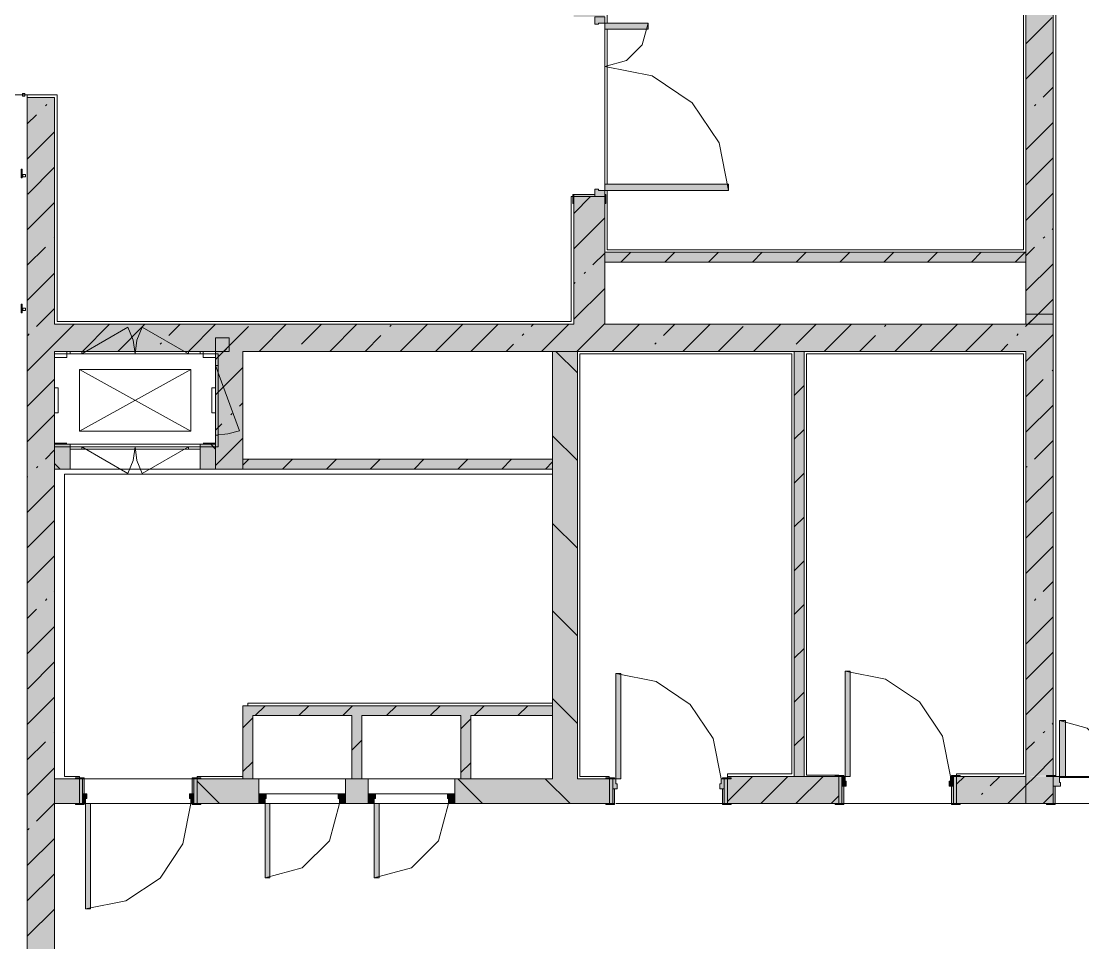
# Model space of a CAD drawing. Header units: millimetres. Extents: x -3817 to 677485, y -22715 to 103890.
# Drawn here: x 24618.1 to 24685.5, y -19507.2 to -19448.6 of the extents above; entities that cross this region are included whole.
import ezdxf

# ---------------------------------------------------------------- set-up
doc = ezdxf.new("R2010")
doc.units = ezdxf.units.MM
doc.layers.add('PDF _Геометрия', color=7, linetype='Continuous', true_color=0x1d1d1d)
doc.layers.add('PDF _Сплошная заливка', color=7, linetype='Continuous', true_color=0xffffff)

msp = doc.modelspace()

# ---------------------------------------------------------------- hatches: boundary and pattern name
at = {"layer": 'PDF _Сплошная заливка', "transparency": 33554559}
h = msp.add_hatch(color=256, dxfattribs=at)
h.paths.add_polyline_path([(24653.2, -19467.893), (24655.168, -19467.893), (24655.168, -19459.784), (24653.2, -19459.784), (24653.2, -19461.102)], flags=0)
h.paths.add_polyline_path([(24653.2, -19448.367), (24655.168, -19448.367), (24655.168, -19390.495), (24653.2, -19390.495), (24653.2, -19447.934)], flags=0)
at = {"layer": 'PDF _Сплошная заливка', "true_color": 0xe2e2e2, "transparency": 33554559}
h = msp.add_hatch(color=254, dxfattribs=at)
h.paths.add_polyline_path([(24655.168, -19459.784), (24655.168, -19459.39), (24654.538, -19459.311), (24654.538, -19459.784)], flags=0)
h.paths.add_polyline_path([(24654.538, -19448.839), (24654.775, -19448.76), (24655.168, -19448.76), (24655.168, -19448.367), (24654.538, -19448.367)], flags=0)
at = {"layer": 'PDF _Сплошная заливка', "transparency": 33554559}
for points in [[(24619.177, -19521.986), (24620.209, -19521.986), (24620.209, -19453.485), (24618.477, -19453.485), (24618.477, -19521.986)], [(24681.939, -19463.957), (24681.939, -19463.327), (24655.168, -19463.327), (24655.168, -19463.957), (24663.22, -19463.957)], [(24681.939, -19496.633), (24683.671, -19496.57), (24683.671, -19467.264), (24681.939, -19467.264), (24681.939, -19496.321)], [(24667.215, -19469.626), (24681.939, -19469.626), (24681.939, -19467.893), (24631.311, -19467.893), (24631.311, -19468.76), (24632.177, -19468.76), (24632.177, -19469.626), (24663.22, -19469.626)], [(24630.445, -19477.106), (24632.177, -19477.106), (24632.177, -19468.76), (24630.445, -19468.76), (24630.445, -19476.476)], [(24651.861, -19477.106), (24651.861, -19476.476), (24632.177, -19476.476), (24632.177, -19477.106), (24633.858, -19477.106)], [(24651.861, -19492.775), (24651.861, -19492.145), (24632.177, -19492.145), (24632.177, -19492.775), (24646.665, -19492.775)]]:
    msp.add_hatch(color=256, dxfattribs=at).paths.add_polyline_path(points)
at = {"layer": 'PDF _Сплошная заливка', "true_color": 0xe2e2e2, "transparency": 33554559}
for points in [[(24670.758, -19496.633), (24670.758, -19489.94), (24670.443, -19489.94), (24670.443, -19496.633), (24670.561, -19496.633)], [(24633.897, -19503.089), (24633.858, -19498.365), (24633.582, -19498.365), (24633.582, -19503.089), (24633.858, -19503.089)]]:
    msp.add_hatch(color=254, dxfattribs=at).paths.add_polyline_path(points)
at = {"layer": 'PDF _Сплошная заливка', "transparency": 33554559}
h = msp.add_hatch(color=256, dxfattribs=at)
h.paths.add_polyline_path([(24669.813, -19498.365), (24670.05, -19498.365), (24670.05, -19496.633), (24662.963, -19496.633), (24662.963, -19496.727), (24662.963, -19496.79), (24662.963, -19498.365), (24663.22, -19498.365)], flags=0)
h.paths.add_polyline_path([(24677.901, -19498.365), (24681.939, -19498.365), (24681.939, -19496.633), (24677.53, -19496.633), (24677.53, -19498.365), (24677.766, -19498.365)], flags=0)
h = msp.add_hatch(color=256, dxfattribs=at)
h.paths.add_polyline_path([(24695.521, -19498.365), (24697.608, -19498.365), (24697.608, -19496.633), (24695.088, -19496.633), (24695.088, -19498.365)], flags=0)
h.paths.add_polyline_path([(24683.671, -19498.365), (24683.671, -19496.633), (24681.939, -19496.633), (24681.939, -19498.365), (24683.238, -19498.365)], flags=0)
at = {"layer": 'PDF _Сплошная заливка', "true_color": 0xe2e2e2, "transparency": 33554559}
h = msp.add_hatch(color=254, dxfattribs=at)
h.paths.add_polyline_path([(24695.088, -19497.263), (24695.088, -19496.633), (24694.695, -19496.633), (24694.616, -19497.263)], flags=0)
h.paths.add_polyline_path([(24683.671, -19497.263), (24684.144, -19497.263), (24684.065, -19497.026), (24684.065, -19496.633), (24683.671, -19496.633)], flags=0)
at = {"layer": 'PDF _Сплошная заливка', "transparency": 33554559}
h = msp.add_hatch(color=256, dxfattribs=at)
h.paths.add_polyline_path([(24620.209, -19498.365), (24621.784, -19498.365), (24621.784, -19496.79), (24620.209, -19496.79)], flags=0)
h.paths.add_polyline_path([(24655.483, -19498.365), (24655.483, -19496.79), (24645.641, -19496.79), (24645.641, -19498.365), (24655.247, -19498.365)], flags=0)
h.paths.add_polyline_path([(24629.5, -19498.365), (24633.188, -19498.365), (24633.188, -19496.79), (24629.264, -19496.79), (24629.264, -19498.365)], flags=0)
h.paths.add_polyline_path([(24638.7, -19498.365), (24640.13, -19498.365), (24640.13, -19496.79), (24638.7, -19496.79), (24638.7, -19497.735)], flags=0)
at = {"layer": 'PDF _Сплошная заливка', "true_color": 0xe2e2e2, "transparency": 33554559}
h = msp.add_hatch(color=254, dxfattribs=at)
h.paths.add_polyline_path([(24662.491, -19497.42), (24662.767, -19497.42), (24662.767, -19496.79), (24662.57, -19496.79), (24662.57, -19497.105)], flags=0)
h.paths.add_polyline_path([(24655.68, -19497.42), (24655.956, -19497.42), (24655.877, -19496.79), (24655.68, -19496.79)], flags=0)

# ---------------------------------------------------------------- linework, layer by layer
at = {"layer": 'PDF _Геометрия', "color": 7, "lineweight": 9}
for points in [[(24655.168, -19463.327), (24655.168, -19463.957), (24681.939, -19463.957), (24681.939, -19467.893), (24683.671, -19467.893), (24683.671, -19437.343), (24685.876, -19437.343), (24685.876, -19435.375), (24685.876, -19390.495), (24685.876, -19388.684), (24685.876, -19388.526), (24583.832, -19388.526)], [(24681.939, -19463.957), (24681.939, -19463.327), (24681.939, -19435.375), (24681.939, -19430.848)], [(24681.939, -19450.072), (24683.604, -19448.408)], [(24655.168, -19449.154), (24655.168, -19458.996)], [(24681.939, -19452.317), (24683.671, -19450.585)], [(24683.042, -19453.459), (24683.671, -19452.83)], [(24618.477, -19458.288), (24618.477, -19453.327)], [(24653.2, -19460.217), (24653.2, -19467.893), (24631.311, -19467.893), (24620.209, -19467.893), (24620.209, -19453.485), (24618.477, -19453.485), (24618.477, -19521.986), (24620.209, -19521.986), (24620.209, -19498.365), (24621.547, -19498.365)], [(24619.622, -19454.02), (24619.715, -19453.927)], [(24682.481, -19454.02), (24682.575, -19453.927)], [(24618.477, -19455.165), (24619.06, -19454.581)], [(24681.939, -19456.807), (24683.671, -19455.075)], [(24618.477, -19457.41), (24620.209, -19455.678)], [(24681.939, -19459.052), (24683.671, -19457.32)], [(24618.499, -19459.633), (24620.209, -19457.923)], [(24681.939, -19461.297), (24683.671, -19459.565)], [(24618.477, -19461.9), (24620.209, -19460.168)], [(24653.2, -19460.852), (24654.268, -19459.784)], [(24655.168, -19459.784), (24653.2, -19459.784)], [(24681.939, -19463.327), (24655.168, -19463.327), (24655.168, -19460.217)], [(24653.2, -19463.097), (24655.168, -19461.128)], [(24683.042, -19462.439), (24683.136, -19462.346)], [(24683.604, -19461.878), (24683.671, -19461.81)], [(24618.477, -19464.145), (24619.622, -19463)], [(24620.183, -19462.439), (24620.209, -19462.413)], [(24681.939, -19463.542), (24682.481, -19463)], [(24654.419, -19464.123), (24655.168, -19463.373)], [(24656.202, -19463.957), (24656.832, -19463.327)], [(24658.986, -19463.957), (24659.616, -19463.327)], [(24661.77, -19463.957), (24662.4, -19463.327)], [(24664.554, -19463.957), (24665.184, -19463.327)], [(24667.338, -19463.957), (24667.968, -19463.327)], [(24670.121, -19463.957), (24670.751, -19463.327)], [(24672.905, -19463.957), (24673.535, -19463.327)], [(24675.689, -19463.957), (24676.319, -19463.327)], [(24678.473, -19463.957), (24679.103, -19463.327)], [(24681.257, -19463.957), (24681.886, -19463.327)], [(24683.671, -19496.57), (24683.671, -19467.264), (24681.939, -19467.264), (24681.939, -19467.893), (24655.168, -19467.893), (24655.168, -19463.957)], [(24681.939, -19465.787), (24683.671, -19464.055)], [(24618.477, -19466.39), (24620.209, -19464.658)], [(24653.858, -19464.684), (24653.951, -19464.591)], [(24653.2, -19465.342), (24653.296, -19465.245)], [(24653.2, -19467.587), (24655.168, -19465.618)], [(24682.078, -19467.893), (24683.671, -19466.3)], [(24618.477, -19470.144), (24618.477, -19466.954)], [(24619.06, -19468.051), (24620.209, -19466.903)], [(24681.92, -19468.051), (24681.939, -19468.032), (24682.708, -19467.264)], [(24618.477, -19470.88), (24620.209, -19469.148), (24621.463, -19467.893)], [(24621.941, -19469.783), (24624.873, -19468.09), (24625.212, -19468.907), (24625.327, -19469.783), (24625.442, -19468.907), (24625.78, -19468.09), (24628.713, -19469.783)], [(24621.976, -19469.626), (24623.708, -19467.893)], [(24624.221, -19469.626), (24625.953, -19467.893)], [(24627.479, -19468.613), (24628.198, -19467.893)], [(24628.711, -19469.626), (24630.443, -19467.893)], [(24630.445, -19470.137), (24631.822, -19468.76), (24632.53, -19468.051)], [(24633.201, -19469.626), (24634.933, -19467.893)], [(24635.898, -19469.174), (24637.178, -19467.893)], [(24637.691, -19469.626), (24639.423, -19467.893)], [(24641.51, -19468.051), (24641.604, -19467.958)], [(24642.181, -19469.626), (24643.913, -19467.893)], [(24644.426, -19469.626), (24646.158, -19467.893)], [(24646.671, -19469.626), (24648.403, -19467.893)], [(24650.49, -19468.051), (24650.648, -19467.893)], [(24651.161, -19469.626), (24652.893, -19467.893)], [(24653.406, -19469.626), (24655.138, -19467.893), (24655.168, -19467.863)], [(24655.651, -19469.626), (24657.383, -19467.893)], [(24658.909, -19468.613), (24659.628, -19467.893)], [(24660.141, -19469.626), (24661.873, -19467.893)], [(24662.386, -19469.626), (24663.96, -19468.051)], [(24664.631, -19469.626), (24666.363, -19467.893)], [(24667.328, -19469.174), (24668.608, -19467.893)], [(24669.121, -19469.626), (24670.853, -19467.893)], [(24672.94, -19468.051), (24673.033, -19467.958)], [(24673.611, -19469.626), (24675.343, -19467.893)], [(24675.856, -19469.626), (24677.588, -19467.893)], [(24678.101, -19469.626), (24679.833, -19467.893)], [(24618.499, -19468.613), (24618.593, -19468.519)], [(24621.547, -19496.79), (24620.209, -19496.79), (24620.209, -19477.106), (24621.193, -19477.106), (24621.193, -19475.531), (24620.209, -19475.531), (24620.209, -19469.626), (24620.209, -19470.019), (24620.996, -19470.019), (24620.209, -19470.019), (24620.209, -19469.626), (24631.311, -19469.626), (24631.311, -19468.76), (24630.445, -19468.76), (24630.445, -19476.476), (24630.445, -19477.106), (24632.177, -19477.106), (24651.861, -19477.106), (24651.861, -19492.145), (24632.177, -19492.145), (24632.177, -19492.775), (24632.177, -19496.79), (24632.807, -19496.79), (24633.188, -19496.79), (24633.188, -19498.365), (24629.5, -19498.365)], [(24626.918, -19469.174), (24627.011, -19469.081)], [(24639.936, -19469.626), (24640.949, -19468.613)], [(24649.929, -19468.613), (24650.022, -19468.519)], [(24658.348, -19469.174), (24658.441, -19469.081)], [(24671.366, -19469.626), (24672.379, -19468.613)], [(24681.359, -19468.613), (24681.452, -19468.519)], [(24681.939, -19470.277), (24683.671, -19468.545)], [(24621.941, -19469.626), (24628.713, -19469.626), (24621.941, -19469.626)], [(24630.956, -19469.626), (24631.311, -19469.271)], [(24632.177, -19477.106), (24632.177, -19476.476), (24632.177, -19469.626), (24667.215, -19469.626), (24667.215, -19496.633), (24662.963, -19496.633), (24662.963, -19496.727)], [(24655.247, -19496.79), (24653.436, -19496.79), (24653.436, -19469.626), (24651.861, -19469.626), (24651.861, -19476.476), (24632.177, -19476.476)], [(24648.916, -19469.626), (24649.368, -19469.174)], [(24653.436, -19470.996), (24652.066, -19469.626)], [(24667.215, -19469.647), (24667.236, -19469.626)], [(24677.766, -19498.365), (24681.939, -19498.365), (24681.939, -19496.633), (24681.939, -19469.626), (24667.845, -19469.626), (24667.215, -19469.626)], [(24669.813, -19496.633), (24667.845, -19496.633), (24667.845, -19469.626)], [(24680.346, -19469.626), (24680.798, -19469.174)], [(24630.445, -19470.019), (24629.657, -19470.019), (24630.445, -19470.019)], [(24621.784, -19470.767), (24628.87, -19474.704)], [(24628.87, -19470.767), (24621.784, -19474.704)], [(24630.445, -19470.531), (24631.953, -19474.675), (24631.21, -19474.874), (24630.445, -19474.941)], [(24630.445, -19472.382), (24632.177, -19470.65)], [(24630.602, -19474.941), (24630.602, -19470.531), (24630.602, -19474.941)], [(24683.604, -19470.858), (24683.671, -19470.79)], [(24618.477, -19473.125), (24620.183, -19471.419)], [(24667.215, -19472.43), (24667.845, -19471.801)], [(24681.939, -19472.522), (24683.042, -19471.419)], [(24620.445, -19473.523), (24620.445, -19471.949), (24620.445, -19473.523)], [(24630.209, -19471.949), (24630.209, -19473.523), (24630.209, -19471.949)], [(24630.445, -19471.949), (24630.209, -19471.949), (24630.445, -19471.949)], [(24618.477, -19472.506), (24618.477, -19475.696), (24618.477, -19477.271), (24618.477, -19481.913)], [(24631.969, -19473.103), (24632.177, -19472.895)], [(24681.939, -19474.767), (24683.671, -19473.035)], [(24618.477, -19475.37), (24620.209, -19473.638)], [(24620.209, -19473.523), (24620.445, -19473.523), (24620.209, -19473.523)], [(24631.408, -19473.664), (24631.501, -19473.571)], [(24630.445, -19474.627), (24630.847, -19474.225)], [(24630.445, -19476.872), (24632.177, -19475.14)], [(24653.436, -19476.563), (24651.861, -19474.988)], [(24667.215, -19475.214), (24667.845, -19474.584)], [(24620.996, -19475.452), (24620.209, -19475.452), (24620.996, -19475.452)], [(24620.209, -19475.531), (24620.209, -19477.106)], [(24621.941, -19475.689), (24624.873, -19477.381), (24625.212, -19476.565), (24625.327, -19475.689), (24625.442, -19476.565), (24625.78, -19477.381), (24628.713, -19475.689)], [(24621.941, -19475.846), (24628.713, -19475.846), (24621.941, -19475.846)], [(24630.445, -19475.452), (24629.657, -19475.452), (24630.445, -19475.452)], [(24630.445, -19475.842), (24630.134, -19475.531)], [(24682.481, -19476.47), (24683.671, -19475.28)], [(24619.622, -19476.47), (24620.209, -19475.883)], [(24632.177, -19476.847), (24632.548, -19476.476)], [(24634.702, -19477.106), (24635.332, -19476.476)], [(24637.486, -19477.106), (24638.116, -19476.476)], [(24640.27, -19477.106), (24640.899, -19476.476)], [(24643.053, -19477.106), (24643.683, -19476.476)], [(24645.837, -19477.106), (24646.467, -19476.476)], [(24648.621, -19477.106), (24649.251, -19476.476)], [(24651.861, -19477.106), (24651.861, -19476.476)], [(24619.06, -19477.031), (24619.154, -19476.938)], [(24620.573, -19477.106), (24620.209, -19476.741)], [(24651.405, -19477.106), (24651.861, -19476.649)], [(24681.939, -19477.012), (24682.013, -19476.938)], [(24618.477, -19477.615), (24618.499, -19477.593)], [(24667.215, -19477.998), (24667.845, -19477.368)], [(24681.939, -19479.257), (24683.671, -19477.525)], [(24618.477, -19479.86), (24620.209, -19478.128)], [(24681.939, -19481.502), (24683.604, -19479.838)], [(24618.477, -19482.105), (24620.209, -19480.373)], [(24653.436, -19482.131), (24651.861, -19480.556)], [(24667.215, -19480.782), (24667.845, -19480.152)], [(24681.939, -19483.747), (24683.671, -19482.015)], [(24618.477, -19484.35), (24620.209, -19482.618)], [(24667.215, -19483.566), (24667.845, -19482.936)], [(24618.477, -19488.212), (24618.477, -19484.275)], [(24683.042, -19484.889), (24683.671, -19484.26)], [(24620.183, -19484.889), (24620.209, -19484.863)], [(24619.622, -19485.45), (24619.715, -19485.357)], [(24667.215, -19486.349), (24667.845, -19485.719)], [(24682.481, -19485.45), (24682.575, -19485.357)], [(24618.477, -19486.595), (24619.06, -19486.011)], [(24653.436, -19487.698), (24651.861, -19486.124)], [(24681.939, -19488.237), (24683.671, -19486.505)], [(24618.477, -19488.84), (24620.209, -19487.108)], [(24667.215, -19489.133), (24667.845, -19488.503)], [(24681.939, -19490.482), (24683.671, -19488.75)], [(24618.499, -19491.062), (24620.209, -19489.353)], [(24618.477, -19494.511), (24618.477, -19490.574)], [(24667.215, -19491.917), (24667.845, -19491.287)], [(24681.939, -19492.727), (24683.671, -19490.995)], [(24618.477, -19493.33), (24620.209, -19491.598)], [(24653.436, -19493.266), (24651.861, -19491.691)], [(24632.952, -19492.775), (24633.582, -19492.145)], [(24635.736, -19492.775), (24636.366, -19492.145)], [(24638.52, -19492.775), (24639.15, -19492.145)], [(24641.304, -19492.775), (24641.933, -19492.145)], [(24644.087, -19492.775), (24644.717, -19492.145)], [(24646.871, -19492.775), (24647.501, -19492.145)], [(24649.655, -19492.775), (24650.285, -19492.145)], [(24651.861, -19492.775), (24651.861, -19492.145)], [(24632.177, -19493.55), (24632.807, -19492.92)], [(24632.807, -19496.79), (24632.807, -19492.775), (24639.106, -19492.775), (24639.106, -19496.79), (24639.736, -19496.79), (24640.13, -19496.79), (24640.13, -19498.365), (24638.7, -19498.365), (24638.7, -19496.79), (24639.106, -19496.79)], [(24639.736, -19496.79), (24639.736, -19492.775), (24646.035, -19492.775), (24646.035, -19496.79)], [(24655.247, -19498.365), (24645.641, -19498.365), (24645.641, -19496.79), (24646.035, -19496.79), (24646.665, -19496.79), (24646.665, -19492.775), (24651.861, -19492.775), (24651.861, -19496.79), (24646.665, -19496.79)], [(24646.035, -19493.611), (24646.665, -19492.981)], [(24683.604, -19493.307), (24683.671, -19493.24)], [(24620.183, -19493.869), (24620.209, -19493.843)], [(24667.215, -19494.701), (24667.845, -19494.071)], [(24683.042, -19493.869), (24683.136, -19493.775)], [(24618.477, -19495.575), (24619.622, -19494.43)], [(24639.106, -19494.972), (24639.736, -19494.342)], [(24681.939, -19494.972), (24682.481, -19494.43)], [(24618.477, -19497.82), (24620.209, -19496.088)], [(24632.177, -19496.333), (24632.807, -19495.704)], [(24646.035, -19496.395), (24646.665, -19495.765)], [(24680.791, -19498.365), (24681.939, -19497.217), (24682.524, -19496.633), (24683.671, -19495.485)], [(24662.963, -19498.233), (24664.564, -19496.633)], [(24665.083, -19498.359), (24666.809, -19496.633)], [(24667.215, -19496.633), (24667.845, -19496.633)], [(24667.321, -19498.365), (24669.054, -19496.633)], [(24670.05, -19498.365), (24670.05, -19496.633)], [(24677.53, -19497.136), (24678.034, -19496.633)], [(24677.53, -19496.633), (24677.53, -19498.365)], [(24677.766, -19496.633), (24681.939, -19496.633), (24681.939, -19498.365), (24683.238, -19498.365)], [(24679.675, -19497.236), (24680.279, -19496.633)], [(24683.671, -19498.365), (24683.671, -19496.633)], [(24684.065, -19496.633), (24694.695, -19496.633)], [(24618.477, -19500.81), (24618.477, -19496.873)], [(24620.209, -19496.79), (24620.209, -19498.365)], [(24621.784, -19498.365), (24621.784, -19496.79)], [(24622.099, -19496.79), (24628.949, -19496.79)], [(24629.264, -19496.79), (24629.264, -19498.365)], [(24630.697, -19498.365), (24629.264, -19496.931)], [(24632.177, -19496.79), (24629.5, -19496.79)], [(24633.188, -19497.735), (24633.188, -19496.79), (24638.7, -19496.79), (24638.7, -19497.735)], [(24640.13, -19497.735), (24640.13, -19496.79), (24645.641, -19496.79), (24645.641, -19497.735)], [(24647.4, -19498.365), (24645.825, -19496.79)], [(24652.968, -19498.365), (24651.393, -19496.79)], [(24655.483, -19498.365), (24655.483, -19496.79)], [(24662.963, -19496.79), (24662.963, -19498.365)], [(24669.566, -19498.365), (24670.05, -19497.882)], [(24679.114, -19497.797), (24679.207, -19497.704)], [(24683.036, -19498.365), (24683.671, -19497.73)], [(24619.06, -19499.481), (24620.209, -19498.333)], [(24628.949, -19498.365), (24622.492, -19498.365)], [(24638.306, -19498.365), (24633.897, -19498.365)], [(24645.641, -19498.365), (24640.838, -19498.365)], [(24663.22, -19498.365), (24669.813, -19498.365)], [(24678.546, -19498.365), (24678.553, -19498.359)], [(24694.97, -19498.365), (24683.789, -19498.365)], [(24618.499, -19500.042), (24618.593, -19499.949)], [(24618.477, -19502.31), (24620.209, -19500.578)], [(24618.477, -19504.555), (24620.183, -19502.849)], [(24618.477, -19507.109), (24618.477, -19503.172)], [(24618.477, -19506.8), (24620.209, -19505.068)]]:
    msp.add_lwpolyline(points, dxfattribs=at)
at = {"layer": 'PDF _Геометрия', "color": 253, "lineweight": 9, "true_color": 0xaaaaaa}
for points in [[(24662.878, -19434.981), (24681.782, -19434.981), (24655.334, -19434.981), (24655.334, -19448.76)], [(24655.334, -19459.39), (24655.334, -19463.169), (24681.782, -19463.169), (24681.782, -19434.981)], [(24685.876, -19437.501), (24683.829, -19437.501), (24683.829, -19496.633)], [(24663.042, -19459.39), (24662.443, -19456.377), (24660.736, -19453.822), (24658.182, -19452.115), (24655.168, -19451.516), (24656.546, -19451.147), (24657.555, -19450.138), (24657.924, -19448.76)], [(24655.334, -19449.154), (24655.334, -19458.996)], [(24629.461, -19475.531), (24621.193, -19475.531)], [(24629.461, -19477.106), (24621.193, -19477.106)], [(24677.136, -19496.633), (24676.627, -19494.071), (24675.176, -19491.9), (24673.005, -19490.449), (24670.443, -19489.94)], [(24694.695, -19489.546), (24691.983, -19490.086), (24689.684, -19491.622), (24688.148, -19493.921), (24687.608, -19496.633), (24687.133, -19494.861), (24685.837, -19493.564), (24684.065, -19493.089)], [(24662.57, -19496.79), (24662.06, -19494.229), (24660.609, -19492.058), (24658.438, -19490.607), (24655.877, -19490.097)], [(24662.963, -19496.727), (24662.963, -19496.475), (24662.963, -19496.633)], [(24684.065, -19496.711), (24694.695, -19496.711)], [(24694.695, -19496.633), (24684.459, -19496.633)], [(24633.503, -19497.735), (24638.385, -19497.735), (24633.503, -19497.735)], [(24640.444, -19497.735), (24645.326, -19497.735), (24640.444, -19497.735)], [(24621.547, -19498.365), (24620.209, -19498.365), (24620.209, -19520.411)], [(24628.949, -19498.365), (24622.492, -19498.365), (24628.87, -19498.365), (24628.361, -19500.926), (24626.91, -19503.097), (24624.739, -19504.548), (24622.177, -19505.058)], [(24633.188, -19498.365), (24629.5, -19498.365)], [(24633.582, -19498.365), (24638.306, -19498.365), (24633.897, -19498.365), (24638.306, -19498.365), (24637.673, -19500.727), (24635.944, -19502.456), (24633.582, -19503.089)], [(24640.13, -19498.365), (24638.7, -19498.365)], [(24645.247, -19498.365), (24644.615, -19500.727), (24642.885, -19502.456), (24640.523, -19503.089)], [(24640.523, -19498.365), (24645.326, -19498.365), (24640.838, -19498.365), (24655.247, -19498.365)], [(24669.813, -19498.365), (24663.22, -19498.365)], [(24683.238, -19498.365), (24677.766, -19498.365)]]:
    msp.add_lwpolyline(points, dxfattribs=at)
for points in [[(24655.168, -19448.76), (24655.168, -19448.367), (24654.538, -19448.367), (24654.538, -19448.839), (24654.775, -19448.839), (24654.775, -19448.76)], [(24657.924, -19448.76), (24655.168, -19448.76), (24655.168, -19449.154), (24657.924, -19449.154)], [(24655.168, -19449.154), (24655.168, -19458.996)], [(24653.137, -19459.784), (24653.042, -19459.784), (24653.042, -19467.736), (24620.366, -19467.736), (24620.366, -19453.327), (24617.059, -19453.327), (24620.366, -19453.327), (24620.366, -19467.736), (24653.042, -19467.736), (24653.042, -19459.784)], [(24618.477, -19520.411), (24618.477, -19453.327)], [(24618.146, -19458.602), (24618.146, -19458.051), (24618.083, -19458.051), (24618.083, -19458.602)], [(24653.137, -19459.665), (24653.137, -19460.217), (24653.2, -19460.217), (24653.2, -19459.665)], [(24653.2, -19459.665), (24653.2, -19459.784), (24654.538, -19459.784), (24654.538, -19459.665)], [(24655.168, -19459.39), (24654.775, -19459.39), (24654.775, -19459.311), (24654.538, -19459.311), (24654.538, -19459.784), (24655.168, -19459.784)], [(24663.042, -19459.39), (24663.042, -19458.996), (24655.168, -19458.996), (24655.168, -19459.39)], [(24655.168, -19459.665), (24655.168, -19460.217), (24655.231, -19460.217), (24655.231, -19459.665)], [(24618.146, -19466.634), (24618.083, -19466.634), (24618.083, -19467.185), (24618.146, -19467.185)], [(24655.444, -19496.727), (24655.444, -19496.633), (24653.594, -19496.633), (24653.594, -19469.783), (24667.058, -19469.783), (24667.058, -19496.475), (24662.963, -19496.475), (24667.058, -19496.475), (24667.058, -19469.783), (24653.594, -19469.783), (24653.594, -19496.633), (24655.444, -19496.633)], [(24670.05, -19496.554), (24668.003, -19496.554), (24668.003, -19469.783), (24681.782, -19469.783), (24681.782, -19496.475), (24677.53, -19496.475), (24681.782, -19496.475), (24681.782, -19469.783), (24668.003, -19469.783), (24668.003, -19496.554)], [(24621.784, -19496.727), (24621.784, -19496.633), (24620.839, -19496.633), (24620.839, -19477.429), (24651.861, -19477.429), (24620.839, -19477.429), (24620.839, -19496.633), (24621.784, -19496.633)], [(24670.443, -19489.94), (24670.443, -19496.633), (24670.758, -19496.633), (24670.758, -19489.94)], [(24655.877, -19490.097), (24655.877, -19496.79), (24656.192, -19496.79), (24656.192, -19490.097)], [(24651.861, -19491.987), (24632.492, -19491.987), (24632.492, -19492.145), (24632.492, -19491.987)], [(24684.065, -19493.089), (24684.065, -19496.633), (24684.459, -19496.633), (24684.459, -19493.089)], [(24622.099, -19496.727), (24621.547, -19496.727), (24621.547, -19496.79), (24622.099, -19496.79)], [(24628.949, -19496.727), (24628.949, -19496.79), (24629.5, -19496.79), (24629.5, -19496.727)], [(24632.177, -19496.633), (24629.264, -19496.633), (24629.264, -19496.727), (24629.264, -19496.633)], [(24655.798, -19496.79), (24655.798, -19496.727), (24655.247, -19496.727), (24655.247, -19496.79)], [(24662.648, -19496.79), (24663.2, -19496.79), (24663.2, -19496.727), (24662.648, -19496.727)], [(24670.365, -19496.633), (24670.365, -19496.57), (24669.813, -19496.57), (24669.813, -19496.633)], [(24670.247, -19498.365), (24670.247, -19496.633), (24670.05, -19496.633), (24670.05, -19498.365)], [(24670.443, -19496.633), (24670.247, -19496.633), (24670.247, -19497.263), (24670.522, -19497.263), (24670.522, -19496.948), (24670.443, -19496.948)], [(24670.365, -19496.641), (24670.365, -19496.633), (24670.247, -19496.633), (24670.247, -19496.641)], [(24677.136, -19496.633), (24677.136, -19496.948), (24677.057, -19496.948), (24677.057, -19497.263), (24677.333, -19497.263), (24677.333, -19496.633)], [(24677.215, -19496.633), (24677.766, -19496.633), (24677.766, -19496.57), (24677.215, -19496.57)], [(24677.215, -19496.641), (24677.333, -19496.641), (24677.333, -19496.633), (24677.215, -19496.633)], [(24677.333, -19498.365), (24677.53, -19498.365), (24677.53, -19496.633), (24677.333, -19496.633)], [(24677.53, -19496.475), (24677.53, -19496.57)], [(24683.789, -19496.633), (24683.789, -19496.57), (24683.238, -19496.57), (24683.238, -19496.633)], [(24684.065, -19496.633), (24683.671, -19496.633), (24683.671, -19497.263), (24684.144, -19497.263), (24684.144, -19497.026), (24684.065, -19497.026)], [(24621.981, -19496.79), (24621.784, -19496.79), (24621.784, -19498.365), (24621.981, -19498.365)], [(24622.099, -19496.79), (24621.981, -19496.79), (24621.981, -19497.735), (24622.099, -19497.735)], [(24628.949, -19496.79), (24628.949, -19497.735), (24629.067, -19497.735), (24629.067, -19496.79)], [(24629.067, -19496.79), (24629.067, -19498.365), (24629.264, -19498.365), (24629.264, -19496.79)], [(24655.68, -19498.365), (24655.68, -19496.79), (24655.483, -19496.79), (24655.483, -19498.365)], [(24655.877, -19496.79), (24655.68, -19496.79), (24655.68, -19497.42), (24655.956, -19497.42), (24655.956, -19497.105), (24655.877, -19497.105)], [(24655.798, -19496.798), (24655.798, -19496.79), (24655.68, -19496.79), (24655.68, -19496.798)], [(24655.798, -19498.365), (24655.798, -19497.42), (24655.68, -19497.42), (24655.68, -19498.365)], [(24662.57, -19496.79), (24662.57, -19497.105), (24662.491, -19497.105), (24662.491, -19497.42), (24662.767, -19497.42), (24662.767, -19496.79)], [(24662.648, -19496.798), (24662.767, -19496.798), (24662.767, -19496.79), (24662.648, -19496.79)], [(24662.648, -19498.365), (24662.767, -19498.365), (24662.767, -19497.42), (24662.648, -19497.42)], [(24662.767, -19498.365), (24662.963, -19498.365), (24662.963, -19496.79), (24662.767, -19496.79)], [(24670.365, -19498.365), (24670.365, -19497.263), (24670.247, -19497.263), (24670.247, -19498.365)], [(24677.215, -19498.365), (24677.333, -19498.365), (24677.333, -19497.263), (24677.215, -19497.263)], [(24683.789, -19498.365), (24683.789, -19497.263), (24683.671, -19497.263), (24683.671, -19498.365)], [(24622.177, -19498.365), (24622.177, -19498.05), (24622.256, -19498.05), (24622.256, -19497.735), (24621.981, -19497.735), (24621.981, -19498.365)], [(24628.87, -19498.365), (24629.067, -19498.365), (24629.067, -19497.735), (24628.791, -19497.735), (24628.791, -19498.05), (24628.87, -19498.05)], [(24633.385, -19497.735), (24633.188, -19497.735), (24633.188, -19498.365), (24633.385, -19498.365)], [(24633.582, -19498.365), (24633.582, -19498.05), (24633.66, -19498.05), (24633.66, -19497.735), (24633.385, -19497.735), (24633.385, -19498.365)], [(24638.306, -19498.365), (24638.503, -19498.365), (24638.503, -19497.735), (24638.227, -19497.735), (24638.227, -19498.05), (24638.306, -19498.05)], [(24638.503, -19497.735), (24638.503, -19498.365), (24638.7, -19498.365), (24638.7, -19497.735)], [(24640.326, -19497.735), (24640.13, -19497.735), (24640.13, -19498.365), (24640.326, -19498.365)], [(24640.523, -19498.365), (24640.523, -19498.05), (24640.602, -19498.05), (24640.602, -19497.735), (24640.326, -19497.735), (24640.326, -19498.365)], [(24645.247, -19498.365), (24645.444, -19498.365), (24645.444, -19497.735), (24645.169, -19497.735), (24645.169, -19498.05), (24645.247, -19498.05)], [(24645.444, -19497.735), (24645.444, -19498.365), (24645.641, -19498.365), (24645.641, -19497.735)], [(24622.099, -19498.365), (24621.547, -19498.365), (24621.547, -19498.428), (24622.099, -19498.428)], [(24622.099, -19498.357), (24621.981, -19498.357), (24621.981, -19498.365), (24622.099, -19498.365)], [(24622.177, -19505.058), (24622.492, -19505.058), (24622.492, -19498.365), (24622.177, -19498.365)], [(24628.949, -19498.357), (24628.949, -19498.365), (24629.067, -19498.365), (24629.067, -19498.357)], [(24628.949, -19498.365), (24628.949, -19498.428), (24629.5, -19498.428), (24629.5, -19498.365)], [(24633.582, -19503.089), (24633.897, -19503.089), (24633.897, -19498.365), (24633.582, -19498.365)], [(24640.523, -19503.089), (24640.838, -19503.089), (24640.838, -19498.365), (24640.523, -19498.365)], [(24655.798, -19498.428), (24655.798, -19498.365), (24655.247, -19498.365), (24655.247, -19498.428)], [(24655.88, -19498.365), (24662.648, -19498.365)], [(24662.648, -19498.428), (24663.2, -19498.428), (24663.2, -19498.365), (24662.648, -19498.365)], [(24670.365, -19498.428), (24670.365, -19498.365), (24669.813, -19498.365), (24669.813, -19498.428)], [(24670.365, -19498.365), (24677.215, -19498.365)], [(24677.215, -19498.428), (24677.766, -19498.428), (24677.766, -19498.365), (24677.215, -19498.365)], [(24683.789, -19498.428), (24683.789, -19498.365), (24683.238, -19498.365), (24683.238, -19498.428)]]:
    msp.add_lwpolyline(points, close=True, dxfattribs=at)
at = {"layer": 'PDF _Геометрия', "color": 7, "lineweight": 9}
for points in [[(24618.323, -19453.24), (24618.166, -19453.24), (24618.166, -19453.398), (24618.323, -19453.398)], [(24618.201, -19458.532), (24618.359, -19458.532), (24618.359, -19458.374), (24618.201, -19458.374), (24618.201, -19458.532), (24618.201, -19458.374), (24618.359, -19458.374), (24618.359, -19458.532)], [(24618.201, -19467.033), (24618.359, -19467.033), (24618.359, -19466.876), (24618.201, -19466.876), (24618.201, -19467.033), (24618.201, -19466.876), (24618.359, -19466.876), (24618.359, -19467.033)], [(24620.209, -19469.783), (24620.209, -19475.689), (24630.445, -19475.689), (24630.445, -19469.783)], [(24620.996, -19470.019), (24620.996, -19469.626)], [(24621.941, -19469.783), (24621.941, -19469.626), (24621.193, -19469.626), (24621.193, -19469.783)], [(24628.713, -19469.783), (24628.713, -19469.626), (24629.461, -19469.626), (24629.461, -19469.783)], [(24629.657, -19469.626), (24629.657, -19470.019)], [(24630.445, -19470.019), (24630.445, -19469.626)], [(24630.445, -19470.531), (24630.602, -19470.531), (24630.602, -19469.783), (24630.445, -19469.783)], [(24621.784, -19470.767), (24621.784, -19474.704), (24628.87, -19474.704), (24628.87, -19470.767)], [(24620.209, -19471.949), (24620.445, -19471.949)], [(24630.445, -19473.523), (24630.209, -19473.523)], [(24630.445, -19474.941), (24630.602, -19474.941), (24630.602, -19475.689), (24630.445, -19475.689)], [(24629.461, -19475.531), (24629.461, -19477.106), (24621.193, -19477.106), (24621.193, -19475.531)], [(24621.941, -19475.689), (24621.941, -19475.846), (24621.193, -19475.846), (24621.193, -19475.689)], [(24628.713, -19475.689), (24628.713, -19475.846), (24629.461, -19475.846), (24629.461, -19475.689)], [(24629.461, -19477.106), (24630.445, -19477.106), (24630.445, -19475.531), (24629.461, -19475.531)]]:
    msp.add_lwpolyline(points, close=True, dxfattribs=at)
at = {"layer": 'PDF _Сплошная заливка', "lineweight": 35, "transparency": 33554559}
for points in [[(24683.671, -19467.893), (24683.671, -19435.375), (24681.939, -19467.893), (24681.939, -19435.375)], [(24631.311, -19469.626), (24631.311, -19467.893), (24620.209, -19469.626), (24620.209, -19467.893)], [(24653.436, -19496.79), (24653.436, -19469.626), (24651.861, -19496.79), (24651.861, -19469.626)], [(24667.845, -19496.633), (24667.845, -19469.626), (24667.215, -19496.633), (24667.215, -19469.626)], [(24621.193, -19477.106), (24621.193, -19475.531), (24620.209, -19477.106), (24620.209, -19475.531)], [(24629.461, -19477.106), (24630.445, -19477.106), (24629.461, -19475.531), (24630.445, -19475.531)], [(24632.807, -19496.79), (24632.807, -19492.775), (24632.177, -19496.79), (24632.177, -19492.775)], [(24639.736, -19496.79), (24639.736, -19492.775), (24639.106, -19496.79), (24639.106, -19492.775)], [(24646.665, -19496.79), (24646.665, -19492.775), (24646.035, -19496.79), (24646.035, -19492.775)]]:
    msp.add_solid(points, dxfattribs=at)
at = {"layer": 'PDF _Сплошная заливка', "color": 254, "lineweight": 35, "true_color": 0xe2e2e2, "transparency": 33554559}
for points in [[(24655.168, -19449.154), (24657.924, -19449.154), (24655.168, -19448.76), (24657.924, -19448.76)], [(24653.137, -19460.217), (24653.2, -19460.217), (24653.137, -19459.665)], [(24654.538, -19459.784), (24654.538, -19459.665), (24653.2, -19459.784), (24653.2, -19459.665)], [(24663.042, -19459.39), (24663.042, -19458.996), (24655.168, -19459.39), (24655.168, -19458.996)], [(24656.192, -19496.79), (24656.192, -19490.097), (24655.88, -19496.79), (24655.877, -19490.097)], [(24684.459, -19496.633), (24684.459, -19493.089), (24684.065, -19496.633), (24684.065, -19493.089)], [(24622.099, -19496.79), (24622.099, -19496.727), (24621.547, -19496.79)], [(24629.5, -19496.79), (24629.5, -19496.727), (24628.949, -19496.79)], [(24655.798, -19496.79), (24655.798, -19496.727), (24655.247, -19496.79)], [(24663.2, -19496.79), (24663.2, -19496.727), (24662.648, -19496.79)], [(24670.365, -19496.633), (24670.365, -19496.57), (24669.813, -19496.633)], [(24670.247, -19497.263), (24670.522, -19497.263), (24670.247, -19496.633), (24670.443, -19496.633)], [(24677.333, -19497.263), (24677.333, -19496.633), (24677.057, -19497.263), (24677.136, -19496.633)], [(24677.766, -19496.633), (24677.766, -19496.57), (24677.215, -19496.633)], [(24683.789, -19496.633), (24683.789, -19496.57), (24683.238, -19496.633)], [(24621.981, -19497.735), (24622.099, -19497.735), (24621.981, -19496.79), (24622.099, -19496.79)], [(24628.949, -19497.735), (24629.067, -19497.735), (24628.949, -19496.79), (24629.067, -19496.79)], [(24655.798, -19498.365), (24655.798, -19497.42), (24655.68, -19498.365), (24655.68, -19497.42)], [(24662.767, -19498.365), (24662.767, -19497.42), (24662.648, -19498.365), (24662.648, -19497.42)], [(24670.365, -19498.365), (24670.365, -19497.263), (24670.247, -19498.365), (24670.247, -19497.263)], [(24677.333, -19498.365), (24677.333, -19497.263), (24677.215, -19498.365), (24677.215, -19497.263)], [(24683.789, -19498.365), (24683.789, -19497.263), (24683.671, -19498.365), (24683.671, -19497.263)], [(24622.177, -19498.365), (24622.256, -19497.735), (24621.981, -19498.365), (24621.981, -19497.735)], [(24629.067, -19498.365), (24629.067, -19497.735), (24628.87, -19498.365), (24628.791, -19497.735)], [(24633.582, -19498.365), (24633.66, -19497.735), (24633.385, -19498.365), (24633.385, -19497.735)], [(24638.503, -19498.365), (24638.503, -19497.735), (24638.306, -19498.365), (24638.227, -19497.735)], [(24640.523, -19498.365), (24640.602, -19497.735), (24640.326, -19498.365), (24640.326, -19497.735)], [(24645.444, -19498.365), (24645.444, -19497.735), (24645.247, -19498.365), (24645.169, -19497.735)], [(24622.492, -19505.058), (24622.492, -19498.365), (24622.177, -19505.058), (24622.177, -19498.365)], [(24629.5, -19498.428), (24629.5, -19498.365), (24628.949, -19498.428)], [(24640.838, -19503.089), (24640.838, -19498.365), (24640.523, -19503.089), (24640.523, -19498.365)], [(24655.798, -19498.428), (24655.798, -19498.365), (24655.247, -19498.428)], [(24663.2, -19498.428), (24663.2, -19498.365), (24662.648, -19498.428)], [(24670.365, -19498.428), (24670.365, -19498.365), (24669.813, -19498.428)], [(24677.766, -19498.428), (24677.766, -19498.365), (24677.215, -19498.428)], [(24683.789, -19498.428), (24683.789, -19498.365), (24683.238, -19498.428)]]:
    msp.add_solid(points, dxfattribs=at)
at = {"layer": 'PDF _Сплошная заливка', "color": 7, "lineweight": 35, "true_color": 0xfbfbfb, "transparency": 33554559}
for points in [[(24670.247, -19498.365), (24670.247, -19496.633), (24670.05, -19498.365), (24670.05, -19496.633)], [(24677.53, -19498.365), (24677.53, -19496.633), (24677.333, -19498.365), (24677.333, -19496.633)], [(24621.784, -19498.365), (24621.981, -19498.365), (24621.784, -19496.79), (24621.981, -19496.79)], [(24629.264, -19498.365), (24629.264, -19496.79), (24629.067, -19498.365), (24629.067, -19496.79)], [(24655.68, -19498.365), (24655.68, -19496.79), (24655.483, -19498.365), (24655.483, -19496.79)], [(24662.963, -19498.365), (24662.963, -19496.79), (24662.767, -19498.365), (24662.767, -19496.79)], [(24633.188, -19498.365), (24633.385, -19498.365), (24633.188, -19497.735), (24633.385, -19497.735)], [(24638.503, -19498.365), (24638.7, -19498.365), (24638.503, -19497.735), (24638.7, -19497.735)], [(24640.13, -19498.365), (24640.326, -19498.365), (24640.13, -19497.735), (24640.326, -19497.735)], [(24645.444, -19498.365), (24645.641, -19498.365), (24645.444, -19497.735), (24645.641, -19497.735)]]:
    msp.add_solid(points, dxfattribs=at)

doc.saveas('drawing.dxf')
